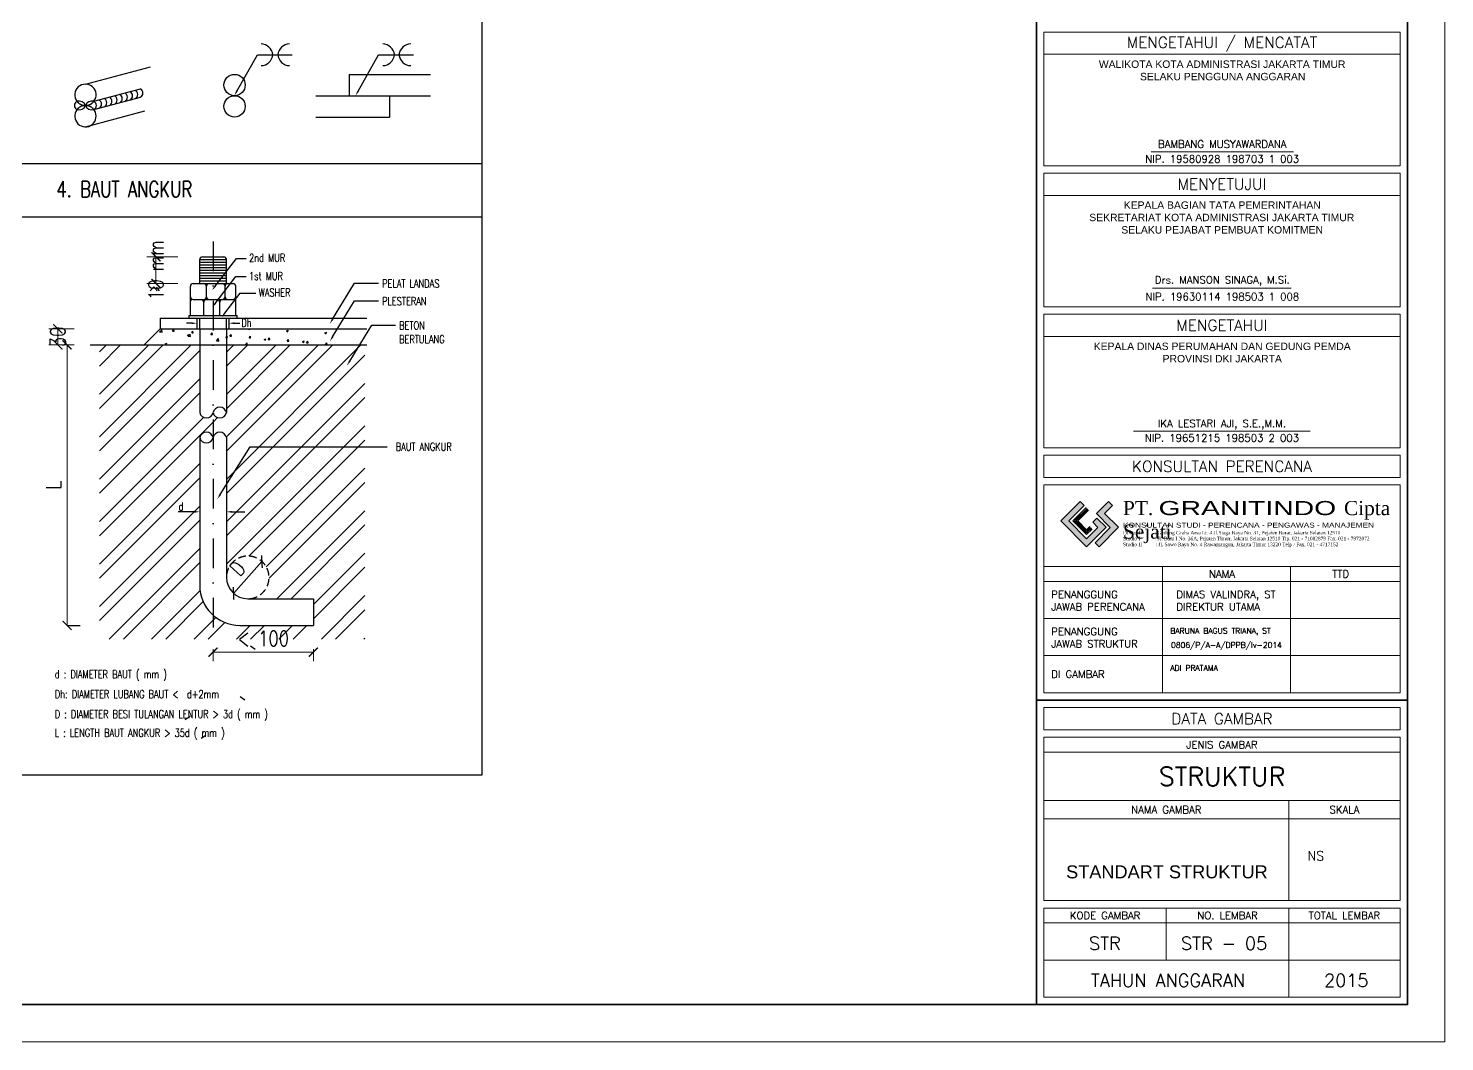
# Model space of a CAD drawing. Header units: inches. Extents: x 266054 to 836293, y -258454 to -102650.
# Drawn here: x 467642 to 486722, y -160905 to -147255 of the extents above; entities that cross this region are included whole.
import ezdxf
from ezdxf.enums import TextEntityAlignment as Align

# ---------------------------------------------------------------- set-up
doc = ezdxf.new("R2010")
doc.units = ezdxf.units.IN
doc.header["$LTSCALE"] = 800
doc.header["$MEASUREMENT"] = 0
for name, pattern in [('DASHDOT', [1, 0.5, -0.25, 0, -0.25]), ('DASHDOT2', [12.7, 6.35, -3.175, 0, -3.175]), ('HIDDEN', [0.375, 0.25, -0.125]), ('HIDDEN2', [0.1875, 0.125, -0.0625])]:
    doc.linetypes.add(name, pattern=pattern)
for name, color, linetype, lineweight in [('DIMENSI', 179, 'Continuous', 0), ('GRS KOP', 1, 'Continuous', 35), ('kop', 7, 'Continuous', 20)]:
    doc.layers.add(name, color=color, linetype=linetype, lineweight=lineweight)
for name, color, linetype in [('LOGO', 7, 'Continuous'), ('U000D1', 8, 'Continuous'), ('U000G1', 1, 'Continuous'), ('U000G2', 7, 'Continuous'), ('U000GA', 9, 'HIDDEN2'), ('U000GG', 9, 'DASHDOT2'), ('U000H9', 9, 'Continuous'), ('U000T2', 7, 'Continuous'), ('U000T3', 7, 'Continuous')]:
    doc.layers.add(name, color=color, linetype=linetype)
doc.styles.add('BARU', font='arial.ttf')
doc.styles.add('ROMANS', font='romans.shx', dxfattribs={"width": 0.8, "height": 0.25})
doc.styles.add('SIMPLEX', font='SIMPLEX')
doc.styles.get("Standard").update_dxf_attribs({"font": 'romans.shx'})

# ---------------------------------------------------------------- blocks, each defined once
blk = doc.blocks.new('_ArchTick')
at = {"layer": 'LOGO', "color": 0, "const_width": 0.15}
blk.add_lwpolyline([(-0.5, -0.5), (0.5, 0.5)], dxfattribs=at)
blk = doc.blocks.new('logo granitindo baru')
at = {"layer": 'LOGO'}
for points in [[(1.03, 1.463), (0.916, 1.574), (0.366, 1.024), (1.1, 0.289), (1.652, 0.843), (1.392, 1.098), (1.281, 0.987), (1.423, 0.84), (1.102, 0.519), (0.594, 1.025)], [(1.721, 1.576), (1.381, 1.236), (1.771, 0.842), (1.341, 0.407), (1.454, 0.294), (2.001, 0.844), (1.609, 1.237), (1.835, 1.464)]]:
    blk.add_hatch(color=8, dxfattribs=at).paths.add_polyline_path(points)
at = {"layer": 'Defpoints'}
blk.add_point((9.7, 0), dxfattribs=at)
at = {"layer": 'LOGO'}
blk.add_lwpolyline([(1.03, 1.463), (0.916, 1.574), (0.366, 1.024), (1.1, 0.289), (1.652, 0.843), (1.392, 1.098), (1.281, 0.987), (1.423, 0.84), (1.102, 0.519), (0.594, 1.025), (1.03, 1.463), (0.916, 1.574)], dxfattribs=at)
at = {"layer": 'LOGO', "lineweight": 13}
for points in [[(1.089, 1.403), (0.713, 1.026), (1.101, 0.638), (1.258, 0.794)], [(1.112, 1.38), (0.759, 1.026), (1.101, 0.683), (1.235, 0.817)], [(1.134, 1.357), (0.803, 1.026), (1.101, 0.728), (1.213, 0.839)], [(1.157, 1.334), (0.85, 1.026), (1.101, 0.775), (1.189, 0.863)]]:
    blk.add_lwpolyline(points, dxfattribs=at)
at = {"layer": 'LOGO', "lineweight": 0}
blk.add_lwpolyline([(1.721, 1.576), (1.381, 1.236), (1.771, 0.842), (1.341, 0.407), (1.454, 0.294), (2.001, 0.844), (1.609, 1.237), (1.835, 1.464), (1.721, 1.576)], dxfattribs=at)
at = {"layer": 'LOGO', "insert": (2.134, 1.589), "char_height": 0.4, "width": 7.66452, "attachment_point": 1}
blk.add_mtext('{\\fTimes New Roman|b0|i0|c0|p18;PT. \\fCityBlueprint|b0|i0|c2|p2;\\W1.5;GRANITINDO \\fTimes New Roman|b0|i0|c0|p18;\\W1;Cipta Sejati}', dxfattribs=at)
at = {"layer": 'LOGO', "insert": (2.134, 0.975), "char_height": 0.1, "attachment_point": 1}
blk.add_mtext_dynamic_manual_height_columns('{\\f@Arial Unicode MS|b0|i0|c0|p34;\\H1.4x;\\W1.2;KONSULTAN STUDI - PERENCANA - PENGAWAS - MANAJEMEN\\fTimes New Roman|b0|i0|c0|p18;\\P\\pt0.9;\\H0.71429x;\\W1;Domisili ^I: Gedung Graha Arsa Lt. 4 Jl.Siaga Raya No. 31, Pejaten Barat, Jakarta Selatan 12510\\PStudio I ^I: Jl. Batu I No. 36A, Pejaten Timur, Jakarta Selatan 12510 Tlp. 021 - 71082879 Fax. 021 - 7972072\\PStudio II          : Jl. Sawo Raya No. 4 Rawamangun, Jakarta Timur 13220 Telp / Fax. 021 - 4717152}', width=9.56937, gutter_width=0, heights=[1.67], dxfattribs=at)
blk = doc.blocks.new('kop')
at = {"layer": 'GRS KOP'}
for p, q in [((73, 1), (73, 54)), ((83, 1), (83, 54)), ((73, 9.2), (83, 9.2))]:
    blk.add_line(p, q, dxfattribs=at)
blk.add_lwpolyline([(1, 54), (83, 54), (83, 1), (1, 1)], close=True, dxfattribs=at)
at = {"layer": 'kop', "color": 7}
for p in [(84, 55), (84, 55), (0, 0)]:
    blk.add_line(p, (84, 0), dxfattribs=at)
at = {"layer": 'kop'}
for p, q in [((73.2, 23.6), (73.2, 27.2)), ((82.8, 27.2), (73.2, 27.2)), ((82.8, 23.6), (82.8, 27.2)), ((82.8, 26.6), (73.2, 26.6)), ((76.089, 23.976), (79.928, 23.976)), ((82.8, 23.6), (73.2, 23.6)), ((73.2, 19.8), (73.2, 23.4)), ((82.8, 23.4), (73.2, 23.4)), ((82.8, 19.8), (82.8, 23.4)), ((82.8, 22.8), (73.2, 22.8)), ((76.127, 20.296), (79.863, 20.296)), ((82.8, 19.8), (73.2, 19.8)), ((73.2, 16), (73.2, 19.6)), ((82.8, 19.6), (73.2, 19.6)), ((82.8, 16), (82.8, 19.6)), ((82.8, 19), (73.2, 19)), ((82.8, 16), (73.2, 16)), ((73.2, 9.4), (73.2, 15)), ((82.8, 15), (73.2, 15)), ((82.8, 9.4), (82.8, 15)), ((82.8, 12.8), (73.2, 12.8)), ((76.4, 9.4), (76.4, 12.8)), ((79.842, 9.4), (79.842, 12.8)), ((82.8, 12.4), (73.2, 12.4)), ((73.2, 12.4), (73.2, 11.4)), ((82.8, 11.4), (73.2, 11.4)), ((82.8, 10.4), (73.2, 10.4)), ((82.8, 9.4), (73.2, 9.4)), ((73.2, 7.8), (82.8, 7.8)), ((73.2, 6.5), (82.8, 6.5)), ((79.8, 3.8), (79.8, 6.5)), ((73.2, 6), (82.8, 6)), ((76.5, 2.2), (76.5, 3.6)), ((79.8, 1.2), (79.8, 3.6)), ((73.2, 3.2), (82.8, 3.2)), ((73.2, 2.2), (82.8, 2.2))]:
    blk.add_line(p, q, dxfattribs=at)
blk.add_lwpolyline([(75.615, 16.449), (80.377, 16.449)], dxfattribs=at)
for points in [[(73.2, 15.2), (82.8, 15.2), (82.8, 15.8), (73.2, 15.8)], [(73.2, 8.4), (82.8, 8.4), (82.8, 9), (73.2, 9)], [(73.2, 3.8), (82.8, 3.8), (82.8, 8.2), (73.2, 8.2)], [(73.2, 1.2), (82.8, 1.2), (82.8, 3.6), (73.2, 3.6)]]:
    blk.add_lwpolyline(points, close=True, dxfattribs=at)
at = {"xscale": 0.9500000000000454, "yscale": 0.9500000000000454, "zscale": 0.9500000000000454}
blk.add_blockref('logo granitindo baru', (73.307, 13.056), dxfattribs=at)
at = {"layer": 'kop'}
for s, height, p in [('MENGETAHUI / MENCATAT', 0.3, (78, 26.9)), ('BAMBANG MUSYAWARDANA', 0.19926, (78.007, 24.183)), ('NIP. 19580928 198703 1 003', 0.19926, (78.007, 23.78)), ('MENYETUJUI', 0.3, (78, 23.1)), ('Drs. MANSON SINAGA, M.Si.', 0.19926, (78.009, 20.496)), ('NIP. 19630114 198503 1 008', 0.19926, (78.009, 20.071)), ('MENGETAHUI', 0.3, (78, 19.3)), ('IKA LESTARI AJI, S.E.,M.M.', 0.2, (77.999, 16.625)), ('NIP. 19651215 198503 2 003', 0.2, (77.999, 16.264)), ('KONSULTAN PERENCANA', 0.3, (78, 15.5)), ('NAMA', 0.2, (78, 12.6)), ('TTD', 0.2, (81.2, 12.6)), ('DATA GAMBAR', 0.3, (78, 8.7)), ('JENIS GAMBAR', 0.2, (78, 8)), ('STRUKTUR', 0.5, (78, 7.146)), ('NAMA GAMBAR', 0.2, (76.5, 6.25)), ('SKALA', 0.2, (81.3, 6.25)), ('KODE GAMBAR', 0.2, (74.85, 3.4)), ('NO. LEMBAR', 0.2, (78.15, 3.4)), ('TOTAL LEMBAR', 0.2, (81.3, 3.4)), ('STR', 0.35, (74.844, 2.65)), ('TAHUN ANGGARAN', 0.35, (76.545, 1.65)), ('2015', 0.35, (81.349, 1.65))]:
    blk.add_text(s, height=height, dxfattribs=at).set_placement(p, align=Align.MIDDLE)
blk.add_text('0806/P/A-A/DPPB/Iv-2014', height=0.15, dxfattribs=at).set_placement((78.122, 10.609), align=Align.CENTER)
at = {"layer": 'kop', "char_height": 0.2, "attachment_point": 1, "style": 'BARU'}
for s, width, insert in [('\\pi0.65609;WALIKOTA KOTA ADMINISTRASI JAKARTA TIMUR\\P\\pi1.7645;SELAKU PENGGUNA ANGGARAN', 7.94943, (74.027, 26.434)), ('\\pi1.5072;KEPALA BAGIAN TATA PEMERINTAHAN\\P\\pi0.57794;SEKRETARIAT KOTA ADMINISTRASI JAKARTA TIMUR\\P\\pi1.4412;SELAKU PEJABAT PEMBUAT KOMITMEN', 8.28085, (73.847, 22.638)), ('\\pi0.5226;KEPALA DINAS PERUMAHAN DAN GEDUNG PEMDA \\P\\pi2.3784;PROVINSI DKI JAKARTA', 7.94943, (74.022, 18.833))]:
    blk.add_mtext_dynamic_manual_height_columns(s, width=width, gutter_width=1.5, heights=[0], dxfattribs=dict(at, insert=insert))
at = {"layer": 'kop', "attachment_point": 1}
for s, insert, char_height, width in [('PENANGGUNG\\PJAWAB PERENCANA', (73.4, 12.15), 0.2, 8.33062), ('DIMAS VALINDRA, ST\\PDIREKTUR UTAMA', (76.77, 12.15), 0.2, 8.16499), ('PENANGGUNG\\PJAWAB STRUKTUR', (73.4, 11.15), 0.2, 8.79211), ('BARUNA BAGUS TRIANA, ST', (76.609, 11.143), 0.15, 4.04264), ('DI GAMBAR', (73.4, 10), 0.2, 7.59768), ('ADI PRATAMA', (76.609, 10.143), 0.15, 4.04264)]:
    blk.add_mtext(s, dxfattribs=dict(at, insert=insert, char_height=char_height, width=width))
at = {"layer": 'kop', "style": 'BARU', "flags": 4}
for p, height in [((73.8, 5.4), 0.35), ((80.303, 5.382), 0.25), ((73.8, 4.9), 0.35), ((80.303, 4.882), 0.25), ((73.8, 4.4), 0.35), ((80.303, 4.382), 0.25)]:
    blk.add_attdef('-', p, '', height=height, dxfattribs=at)
at = {"layer": 'kop', "flags": 4}
for tag, p in [('AR-00', (78.057, 2.648)), ('00', (81.238, 2.647))]:
    blk.add_attdef(tag, text='', height=0.35, dxfattribs=at).set_placement(p, align=Align.MIDDLE)

msp = doc.modelspace()

# ---------------------------------------------------------------- linework, layer by layer
for p, q in [((473749.1, -136577.9), (473749.1, -157313.4)), ((467462.3, -149076.6), (473749.1, -149076.6)), ((467462.3, -149795.1), (473749.1, -149795.1)), ((473749.1, -157313.4), (448601.9, -157313.4))]:
    msp.add_line(p, q)
at = {"color": 0}
for p, q in [((470605.6, -151302.3), (470620.9, -151312.6)), ((470620.9, -151312.6), (470624.3, -151302.3)), ((469410.9, -151343.1), (469438.8, -151314)), ((469410.9, -151343.1), (469442.8, -151348.1)), ((469442.8, -151348.1), (469438.8, -151314)), ((469483, -151503.5), (469508.2, -151493.8)), ((469500.9, -151515.6), (469508.2, -151493.8)), ((469584.8, -151333.3), (469602.1, -151312.6)), ((469584.8, -151333.3), (469606.2, -151335.2)), ((469606.2, -151335.2), (469602.1, -151312.7)), ((469784.9, -151387.6), (469810, -151378)), ((469784.9, -151387.6), (469802.7, -151399.7)), ((469794.3, -151402.6), (469822.2, -151373.4)), ((469794.3, -151402.6), (469826.2, -151407.5)), ((469802.7, -151399.7), (469810, -151378)), ((469826.2, -151407.5), (469822.2, -151373.4)), ((469842.4, -151355.8), (469859.8, -151335.2)), ((469842.4, -151355.8), (469863.9, -151357.7)), ((469863.9, -151357.7), (469859.8, -151335.2)), ((470100.1, -151378.4), (470117.4, -151357.7)), ((470100.1, -151378.4), (470121.6, -151380.2)), ((470121.6, -151380.3), (470117.4, -151357.7)), ((470177.7, -151462), (470205.6, -151432.9)), ((470177.7, -151462), (470209.6, -151467)), ((470209.6, -151467), (470205.6, -151432.9)), ((470301.1, -151416.4), (470326.3, -151406.7)), ((470301.1, -151416.4), (470319, -151428.4)), ((470319, -151428.5), (470326.3, -151406.7)), ((470357.8, -151400.9), (470375.1, -151380.3)), ((470357.8, -151400.9), (470379.3, -151402.8)), ((470379.3, -151402.8), (470375.1, -151380.3)), ((470564.6, -151517.8), (470589, -151492.3)), ((470592, -151517.8), (470589, -151492.4)), ((470615.5, -151423.5), (470632.8, -151402.8)), ((470615.5, -151423.5), (470636.9, -151425.3)), ((470636.9, -151425.4), (470632.8, -151402.8)), ((470817.4, -151445.2), (470842.6, -151435.5)), ((470817.4, -151445.2), (470835.3, -151457.2)), ((470835.3, -151457.2), (470842.6, -151435.5)), ((470873.1, -151446), (470890.4, -151425.4)), ((470873.1, -151446), (470894.6, -151447.9)), ((470894.6, -151447.9), (470890.5, -151425.4)), ((471119.3, -151329.3), (471144.4, -151319.6)), ((471119.3, -151329.3), (471137.1, -151341.3)), ((471130.8, -151468.5), (471148.1, -151447.9)), ((471130.8, -151468.5), (471152.3, -151470.4)), ((471137.1, -151341.4), (471144.4, -151319.6)), ((471152.3, -151470.4), (471148.1, -151447.9)), ((471333.7, -151473.9), (471358.9, -151464.3)), ((471333.7, -151473.9), (471351.6, -151486)), ((471351.6, -151486), (471358.9, -151464.3)), ((471388.5, -151491.1), (471405.8, -151470.4)), ((471388.5, -151491.1), (471409.9, -151493)), ((471410, -151493), (471405.8, -151470.5)), ((471635.5, -151358.1), (471660.7, -151348.4)), ((471635.5, -151358.1), (471653.4, -151370.1)), ((471646.1, -151513.6), (471663.5, -151493)), ((471653.4, -151370.1), (471660.7, -151348.4)), ((471667.6, -151515.5), (471663.5, -151493)), ((468599.4, -152755.8), (469837.4, -151517.8)), ((468599.4, -152184.2), (469265.8, -151517.8)), ((468599.4, -151612.7), (468694.3, -151517.8)), ((468599.4, -152374.8), (469456.3, -151517.8)), ((468599.4, -151803.2), (468884.8, -151517.8)), ((468599.4, -152946.3), (469951.3, -151594.4)), ((469483, -151503.5), (469500.9, -151515.5)), ((470309, -152760.9), (471552, -151517.8)), ((470310.6, -153330.9), (472126.7, -151514.7)), ((470310.6, -152187.7), (470980.5, -151517.8)), ((470310.6, -151616.2), (470408.9, -151517.8)), ((470310.6, -152949.8), (471742.6, -151517.8)), ((470310.6, -152378.3), (471171, -151517.8)), ((470310.6, -151806.7), (470599.4, -151517.8)), ((470310.6, -153521.4), (472175, -151657)), ((471646.1, -151513.6), (471667.6, -151515.5)), ((468599.4, -153327.3), (469951.3, -151975.4)), ((470310.6, -153902.4), (472175, -152038)), ((468599.4, -153517.9), (469951.3, -152166)), ((470310.6, -154092.9), (472175, -152228.5)), ((468599.4, -153898.9), (470004.2, -152494.1)), ((468599.4, -154089.4), (470130.9, -152557.9)), ((470130.9, -152557.9), (470191.7, -152497.1)), ((470310.6, -154474), (472175, -152609.6)), ((470610.5, -154364.5), (472175, -152800.1)), ((468599.4, -154470.5), (469951.3, -153118.6)), ((470847.2, -154508.9), (472175, -153181.1)), ((468599.4, -154661), (469951.3, -153309.1)), ((470884.9, -154661.7), (472175, -153371.6)), ((468599.4, -155042), (469951.3, -153690.1)), ((470990.1, -154937.5), (472175, -153752.7)), ((468599.4, -155232.5), (469951.3, -153880.6)), ((471180.6, -154937.5), (472175, -153943.2)), ((468731.7, -155481.2), (469951.3, -154261.7)), ((471482.7, -155016.5), (472175, -154324.2)), ((468922.3, -155481.2), (469951.3, -154452.2)), ((471482.7, -155207.1), (472175, -154514.8)), ((469303.3, -155481.2), (469956, -154828.6)), ((471589.5, -155481.2), (472175, -154895.8)), ((469493.8, -155481.2), (469997.9, -154977.1)), ((471780, -155481.2), (472175, -155086.3)), ((469874.8, -155481.2), (470167, -155189.1)), ((470065.4, -155481.2), (470288.8, -155257.8)), ((470446.4, -155481.2), (470630.9, -155296.8)), ((470636.9, -155481.2), (470821.4, -155296.8)), ((471018, -155481.2), (471202.4, -155296.8)), ((471208.5, -155481.2), (471392.9, -155296.8)), ((472161.1, -155481.2), (472175, -155467.4))]:
    msp.add_line(p, q, dxfattribs=at)
at = {"layer": 'DIMENSI', "color": 8, "lineweight": 0, "ltscale": 0.2}
for p, q in [((469655.5, -150332.3), (469238.7, -150332.3)), ((469360.2, -150691.5), (469360.2, -150332.3)), ((469655.5, -150691.5), (469238.7, -150691.5)), ((468260, -151302.3), (467917.9, -151302.3)), ((468039.4, -151517.8), (468039.4, -151302.3)), ((468260, -151517.8), (467917.9, -151517.8)), ((468163.4, -151517.8), (468163.4, -155296.8)), ((470405.8, -154865.6), (470788.6, -154438.8)), ((470130.9, -155617.2), (470130.9, -155779.4)), ((470130.9, -155657.9), (471482.7, -155657.9)), ((471482.7, -155617.2), (471482.7, -155779.4))]:
    msp.add_line(p, q, dxfattribs=at)
at = {"layer": 'U000D1'}
for p, q in [((470452, -148099), (470726.9, -147611.2)), ((470726.9, -147611.2), (471197.1, -147611.2)), ((472085.2, -148099), (472360.1, -147611.2)), ((472360.1, -147611.2), (472830.3, -147611.2)), ((470159.9, -150726.2), (470446.8, -150354)), ((470446.8, -150354), (470577.2, -150354)), ((470159.9, -150959.4), (470437.5, -150599.3)), ((470437.5, -150599.3), (470577.2, -150599.3)), ((471741.2, -151172), (472038, -150687.2)), ((472038, -150687.2), (472359.4, -150687.2)), ((470289.1, -151091), (470496.4, -150822.1)), ((470496.4, -150822.1), (470706.4, -150822.1)), ((471741.2, -151409.7), (472038, -150924.9)), ((472038, -150924.9), (472359.4, -150924.9)), ((469843.5, -151226.8), (469771.1, -151226.8)), ((470418.3, -151226.8), (470490.8, -151226.8)), ((471970.8, -151737.4), (472267.6, -151252.6)), ((472267.6, -151252.6), (472589, -151252.6)), ((470225.8, -153535.5), (470630.4, -152891.5)), ((470630.4, -152891.5), (472477.9, -152891.5)), ((469702.6, -153767.4), (469658.3, -153767.4)), ((469879.5, -153767.4), (469702.6, -153767.4)), ((470382.4, -153767.4), (470559.2, -153767.4)), ((468163.4, -155296.8), (468339.2, -155296.8))]:
    msp.add_line(p, q, dxfattribs=at)
at = {"layer": 'U000D1', "linetype": 'HIDDEN'}
for p, q in [((469915.4, -151302.3), (469915.4, -151158.6)), ((470346.5, -151302.3), (470346.5, -151158.6))]:
    msp.add_line(p, q, dxfattribs=at)
at = {"layer": 'U000D1'}
for centre, start, end in [((470770.9, -147632), 7.16824, 87.69374), ((471167.1, -147632), 92.30626, 172.83176), ((472410.1, -147632), 7.16824, 87.69374), ((472800.3, -147632), 92.30626, 172.83176), ((470770.9, -147590.4), 272.30626, 352.83176), ((471167.1, -147590.4), 187.16824, 267.69374), ((472410.1, -147590.4), 272.30626, 352.83176), ((472800.3, -147590.4), 187.16824, 267.69374)]:
    msp.add_arc(centre, 166.7, start, end, dxfattribs=at)
for points in [[(470462.4, -148104.9), (470441.5, -148093.1), (470416.7, -148161.6)], [(472095.6, -148104.9), (472074.7, -148093.1), (472049.9, -148161.6)], [(470169.4, -150733.5), (470150.4, -150718.8), (470116.1, -150783.1)], [(470169.4, -150966.7), (470150.4, -150952), (470116.1, -151016.3)], [(470298.6, -151098.3), (470279.7, -151083.6), (470245.3, -151147.9)], [(469843.5, -151238.8), (469843.5, -151214.8), (469915.4, -151226.8)], [(470418.3, -151238.8), (470418.3, -151214.8), (470346.5, -151226.8)], [(471751.4, -151178.3), (471730.9, -151165.8), (471703.6, -151233.3)], [(471751.4, -151416), (471730.9, -151403.5), (471703.6, -151471)], [(471981, -151743.7), (471960.6, -151731.1), (471933.3, -151798.7)], [(470235.9, -153541.9), (470215.6, -153529.1), (470187.5, -153596.3)], [(469879.5, -153755.4), (469879.5, -153779.4), (469951.3, -153767.4)], [(470382.4, -153755.4), (470382.4, -153779.4), (470310.6, -153767.4)]]:
    msp.add_solid(points, dxfattribs=at)
at = {"layer": 'U000G1'}
for p, q in [((469951.3, -150368.2), (470310.6, -150368.2)), ((469951.3, -150404.1), (470310.6, -150404.1)), ((469951.3, -150440.1), (470310.6, -150440.1)), ((469951.3, -150440.1), (470310.6, -150440.1)), ((469951.3, -150476), (470310.6, -150476)), ((469951.3, -150511.9), (470310.6, -150511.9)), ((469951.3, -150547.8), (470310.6, -150547.8)), ((469951.3, -150583.8), (470310.6, -150583.8)), ((469951.3, -150619.7), (470310.6, -150619.7)), ((469951.3, -150655.6), (470310.6, -150655.6))]:
    msp.add_line(p, q, dxfattribs=at)
at = {"layer": 'U000G2'}
for p, q in [((468411.3, -148006.7), (469287.4, -147771.9)), ((471964.8, -147874.6), (473061, -147874.6)), ((471964.8, -147874.6), (471964.8, -148162)), ((468525.2, -148237.9), (469150.7, -148070.3)), ((468525.2, -148350.2), (469150.7, -148182.6)), ((471516.5, -148162), (473061, -148162)), ((472506.2, -148162), (472506.2, -148449.4)), ((468411.3, -148581.5), (469213, -148366.6)), ((471516.5, -148449.4), (472506.2, -148449.4)), ((469987.2, -150332.3), (470274.6, -150332.3)), ((469951.3, -150691.5), (469951.3, -150368.2)), ((470310.6, -150691.5), (470310.6, -150368.2)), ((469825.6, -150925.1), (469825.6, -150727.5)), ((469861.5, -150691.5), (470005.2, -150691.5)), ((470005.2, -150691.5), (470256.7, -150691.5)), ((470041.1, -150871.2), (470041.1, -150727.5)), ((470256.7, -150691.5), (470400.4, -150691.5)), ((470292.6, -150871.2), (470292.6, -150727.5)), ((470436.3, -150925.1), (470436.3, -150727.5)), ((469825.6, -150925.1), (469843.5, -150907.1)), ((469825.6, -151122.6), (469825.6, -150925.1)), ((469861.5, -150907.1), (469969.3, -150907.1)), ((469969.3, -150907.1), (470005.2, -150907.1)), ((470005.2, -150907.1), (470256.7, -150907.1)), ((470256.7, -150907.1), (470328.5, -150907.1)), ((470328.5, -150907.1), (470400.4, -150907.1)), ((470418.3, -150907.1), (470436.3, -150925.1)), ((470436.3, -151122.6), (470436.3, -150925.1)), ((470005.2, -151122.6), (470005.2, -150943)), ((470220.7, -151122.6), (470220.7, -150943)), ((469200.2, -151517.8), (469415.7, -151302.3)), ((469415.7, -151158.6), (469415.7, -151302.3)), ((469415.7, -151158.6), (472200.2, -151158.6)), ((469415.7, -151302.3), (472200.2, -151302.3)), ((469807.6, -151158.6), (469807.6, -151122.6)), ((469807.6, -151122.6), (470454.2, -151122.6)), ((469951.3, -151302.3), (469951.3, -152430)), ((470310.6, -151302.3), (470310.6, -152430)), ((470454.2, -151158.6), (470454.2, -151122.6)), ((468472.8, -151517.8), (469200.2, -151517.8)), ((469200.2, -151517.8), (472200.2, -151517.8)), ((469951.3, -152767), (469951.3, -154757.9)), ((470310.6, -152767), (470310.6, -154650.1)), ((470597.9, -154937.5), (471482.7, -154937.5)), ((471482.7, -154937.5), (471482.7, -155296.8)), ((470490.2, -155296.8), (471482.7, -155296.8))]:
    msp.add_line(p, q, dxfattribs=at)
for centre in [(470419.5, -148018.3), (470419.5, -148305.7)]:
    msp.add_circle(centre, 143.7, dxfattribs=at)
for centre, radius, start, end in [((468411.3, -148150.4), 143.7, 322.46645, 217.53355), ((468323.1, -148329.3), 95, 21.78005, 105.7535), ((468499.4, -148329.3), 95, 74.2465, 158.21995), ((468411.3, -148437.8), 143.7, 142.46645, 31.91566), ((468323.1, -148258.8), 95, 254.2465, 338.21995), ((468499.4, -148258.8), 95, 201.78005, 285.7535), ((469987.2, -150368.2), 35.9, 90, 180), ((470274.6, -150368.2), 35.9, 0, 90), ((469861.5, -150727.5), 35.9, 90, 180), ((470005.2, -150727.5), 35.9, 0, 90), ((470077, -150727.5), 35.9, 90, 180), ((470256.7, -150727.5), 35.9, 0, 90), ((470328.5, -150727.5), 35.9, 90, 180), ((470400.4, -150727.5), 35.9, 0, 90), ((469861.5, -150871.2), 35.9, 180, 270), ((469969.3, -150943), 35.9, 0, 90), ((470005.2, -150871.2), 35.9, 270, 0), ((470041.1, -150943), 35.9, 90, 180), ((470077, -150871.2), 35.9, 180, 270), ((470184.8, -150943), 35.9, 0, 90), ((470256.7, -150943), 35.9, 90, 180), ((470256.7, -150871.2), 35.9, 270, 0), ((470328.5, -150871.2), 35.9, 180, 270), ((470400.4, -150871.2), 35.9, 270, 0), ((470041.1, -152409.8), 92.1, 192.68038, 347.31962), ((470220.7, -152450.2), 92.1, 12.68038, 167.31962), ((470220.7, -152409.8), 92.1, 192.68038, 347.31962), ((470041.1, -152787.2), 92.1, 12.68038, 167.31962), ((470041.1, -152746.8), 92.1, 192.68038, 347.31962), ((470220.7, -152787.2), 92.1, 12.68038, 167.31962), ((470597.9, -154650.1), 287.4, 180, 270), ((470490.2, -154757.9), 538.9, 180, 270)]:
    msp.add_arc(centre, radius, start, end, dxfattribs=at)
at = {"layer": 'U000GA', "linetype": 'HIDDEN'}
for p, q in [((469951.3, -151302.3), (469951.3, -151158.6)), ((470310.6, -151302.3), (470310.6, -151158.6))]:
    msp.add_line(p, q, dxfattribs=at)
for start, end in [(90, 148.08434), (31.91566, 90)]:
    msp.add_arc((468411.3, -148437.8), 143.7, start, end, dxfattribs=at)
at = {"layer": 'U000GA'}
msp.add_arc((470597.7, -154651.6), 287.4, 275.8606, 177.73554, dxfattribs=at)
at = {"layer": 'U000GG', "linetype": 'DASHDOT'}
msp.add_line((470130.9, -150124.2), (470130.9, -155472.4), dxfattribs=at)
at = {"layer": 'U000H9'}
for centre, start, end in [((468325.2, -148294.1), 116.42791, 243.57209), ((468497.3, -148294.1), 296.42791, 63.57209), ((468566.7, -148275.5), 296.42791, 63.57209), ((468636.1, -148256.9), 296.42791, 63.57209), ((468705.5, -148238.3), 296.42791, 63.57209), ((468774.9, -148219.7), 296.42791, 63.57209), ((468844.3, -148201.1), 296.42791, 63.57209), ((468913.7, -148182.5), 296.42791, 63.57209), ((468983.1, -148163.9), 296.42791, 63.57209), ((469052.5, -148145.3), 296.42791, 63.57209), ((469121.9, -148126.7), 296.42791, 63.57209)]:
    msp.add_arc(centre, 62.7, start, end, dxfattribs=at)
at = {"layer": 'U000H9', "linetype": 'HIDDEN'}
for start, end in [(217.53355, 270), (270, 322.46645)]:
    msp.add_arc((468411.3, -148150.4), 143.7, start, end, dxfattribs=at)
at = {"layer": 'U000T2'}
for p, q in [((469408.9, -150792.6), (469368.4, -150742.3)), ((470697.5, -155622.7), (470635, -155577.8)), ((470495.4, -156254.9), (470558.9, -156299.2)), ((469756.3, -156566.4), (469819.8, -156522.2)), ((469971.8, -156818.3), (470033.4, -156774.1))]:
    msp.add_line(p, q, dxfattribs=at)

# ---------------------------------------------------------------- block references
at = {"layer": 'DIMENSI', "color": 8, "lineweight": 0, "ltscale": 0.2, "yscale": 121.5, "zscale": 121.4999999999999}
for p, xscale, rotation in [((469360.2, -150332.3), 121.5, 90), ((469360.2, -150691.5), 121.5, 270), ((468039.4, -151302.3), 121.5, 90), ((468039.4, -151517.8), 121.5, 270), ((468163.4, -151517.8), 121.5, 90), ((470788.6, -154438.8), 121.4999999999645, 48.11595276177452), ((470405.8, -154865.6), 121.50000000012, 228.1159527616928), ((468163.4, -155296.8), 121.5, 270), ((470130.9, -155657.9), 121.5, 180)]:
    msp.add_blockref('_ArchTick', p, dxfattribs=dict(at, xscale=xscale, rotation=rotation))
at = {"layer": 'DIMENSI', "color": 8, "lineweight": 0, "ltscale": 0.2, "xscale": 121.5, "yscale": 121.5, "zscale": 121.4999999999999}
msp.add_blockref('_ArchTick', (471482.7, -155657.9), dxfattribs=at)
at = {"layer": 'kop'}
ref = msp.add_blockref('kop', (444722.3, -160904.6), dxfattribs=dict(at, xscale=500, yscale=500, zscale=500))
ref.add_attrib('-', 'STANDART STRUKTUR', (481622.3, -158704.6), dxfattribs={"height": 175, "style": 'BARU', "flags": 4})
ref.add_attrib('-', 'NS', (484874, -158463.8), dxfattribs={"height": 125, "flags": 4})
ref.add_attrib('AR-00', 'STR - 05', dxfattribs={"height": 174.99, "flags": 4}).set_placement((483750.7, -159580.8), align=Align.MIDDLE)

# ---------------------------------------------------------------- texts
at = {"layer": 'DIMENSI', "color": 2, "lineweight": 0, "ltscale": 0.2, "char_height": 202.5, "attachment_point": 5, "style": 'ROMANS'}
for s, insert, rotation in [('\\A1;10 mm', (469360.2, -150511.9), 90), ('\\A1;30', (468039.4, -151410), 90), ('\\A1;L', (467981.1, -153407.3), 90), ('\\A1;D', (470461.5, -154530.5), 48.11595)]:
    msp.add_mtext(s, dxfattribs=dict(at, insert=insert, rotation=rotation))
at = {"layer": 'DIMENSI', "color": 2, "lineweight": 0, "ltscale": 0.2, "insert": (470806.8, -155473.8), "char_height": 202.5, "attachment_point": 5, "style": 'ROMANS'}
msp.add_mtext('\\A1;< 100', dxfattribs=at)
at = {"layer": 'U000T2', "style": 'SIMPLEX', "width": 0.75}
for s, height, p in [('2nd MUR', 107.77, (470615.4, -150345.7)), ('1st MUR', 107.77, (470615.4, -150591.1)), ('PELAT LANDAS', 107.774, (472407.7, -150692.4)), ('WASHER', 107.77, (470744.7, -150813.8)), ('PLESTERAN', 107.77, (472407.7, -150930.1)), ('Dh', 107.77, (470511.1, -151221.8)), ('BETON', 107.77, (472637.3, -151257.8)), ('BERTULANG', 107.77, (472637.3, -151442.8)), ('BAUT ANGKUR', 107.774, (472590.7, -152890.2)), ('d : DIAMETER BAUT ( mm )', 107.774, (467997.6, -155955.3)), ('Dh: DIAMETER LUBANG BAUT <  d+2mm', 107.774, (467997.6, -156223.6)), ('D : DIAMETER BESI TULANGAN LENTUR > 3d ( mm )', 107.774, (467997.6, -156491.9)), ('L : LENGTH BAUT ANGKUR > 35d ( mm )', 107.774, (467997.6, -156744.4))]:
    msp.add_text(s, height=height, dxfattribs=at).set_placement(p, align=Align.MIDDLE_LEFT)
msp.add_text('>', height=107.8, rotation=90, dxfattribs=at).set_placement((469377.7, -150805.6))
msp.add_text('d', height=107.8, dxfattribs=at).set_placement((469731.7, -153695.5), align=Align.MIDDLE_RIGHT)
at = {"layer": 'U000T3', "style": 'SIMPLEX', "width": 0.75}
msp.add_text('4. BAUT ANGKUR', height=215.548, dxfattribs=at).set_placement((468020.6, -149528.8))

doc.saveas('drawing.dxf')
